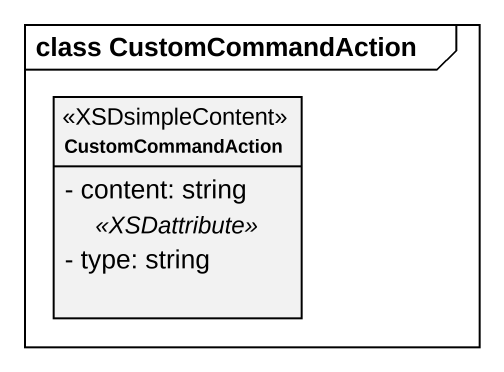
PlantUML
@startuml
mainframe class CustomCommandAction
hide circle
hide empty members
skinparam classAttributeIconSize 0
class CustomCommandAction <<XSDsimpleContent>> {
  - content: string
  .. <<XSDattribute>> ..
  - type: string
}
@enduml
